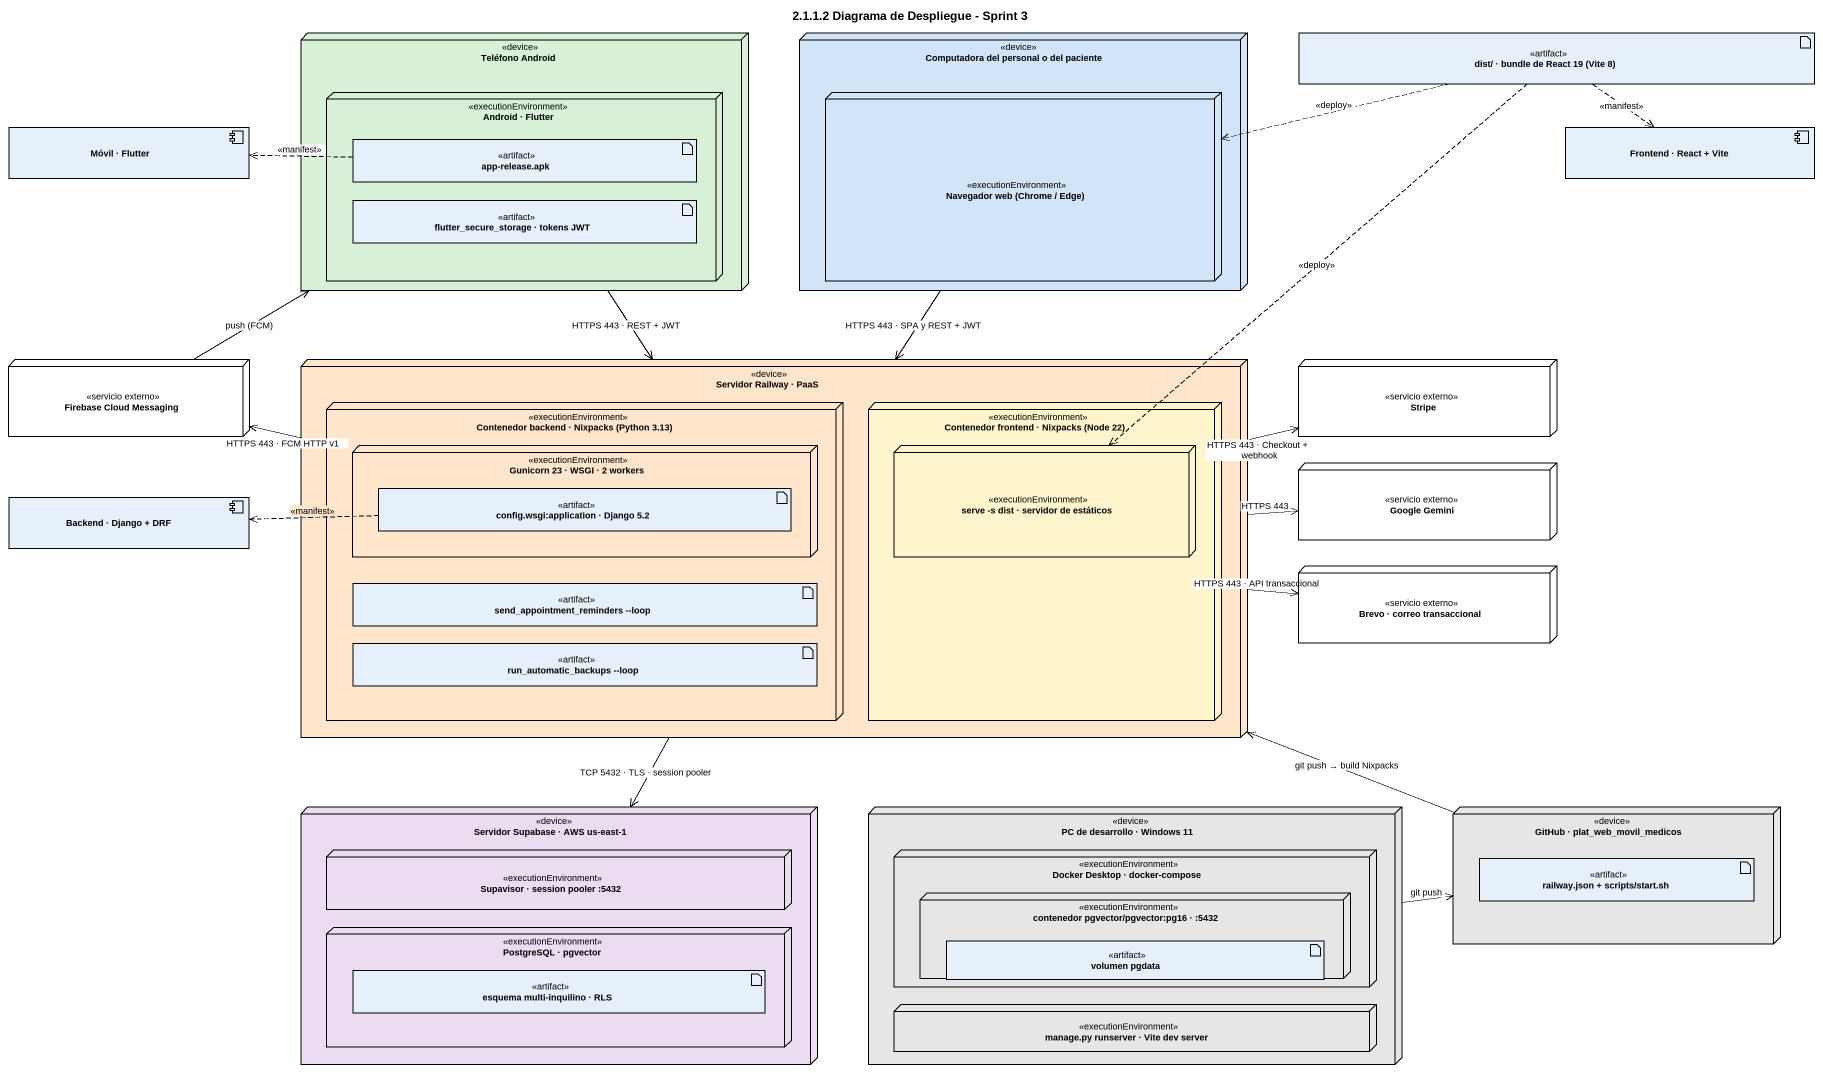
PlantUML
@startuml
title 2.1.1.2 Diagrama de Despliegue - Sprint 3
node "Teléfono Android" as Teléfono_Android <<device>> #D8F0D8 {
  node "Android · Flutter" as Android_Flutter <<executionEnvironment>> #D8F0D8 {
    artifact "app-release.apk" as app_release_apk <<artifact>>
    artifact "flutter_secure_storage · tokens JWT" as flutter_secure_storage <<artifact>>
  }
}
node "Computadora del personal o del paciente" as Computadora_del_personal_o <<device>> #D2E4F7 {
  node "Navegador web (Chrome / Edge)" as Navegador_web_Chrome_Edge <<executionEnvironment>> #D2E4F7
}
artifact "dist/ · bundle de React 19 (Vite 8)" as dist_bundle_de_React_19 <<artifact>>
component "Móvil · Flutter" as Móvil_Flutter
component "Frontend · React + Vite" as Frontend_React_Vite
node "Firebase Cloud Messaging" as Firebase_Cloud_Messaging <<servicio externo>> #FFFFFF
node "Servidor Railway · PaaS" as Servidor_Railway_PaaS <<device>> #FFE5CC {
  node "Contenedor backend · Nixpacks (Python 3.13)" as Contenedor_backend_Nixpacks <<executionEnvironment>> #FFE5CC {
    node "Gunicorn 23 · WSGI · 2 workers" as Gunicorn_23_WSGI_2_workers <<executionEnvironment>> #FFE5CC {
      artifact "config.wsgi:application · Django 5.2" as config_wsgi_application <<artifact>>
    }
    artifact "send_appointment_reminders --loop" as send_appointment_reminders <<artifact>>
    artifact "run_automatic_backups --loop" as run_automatic_backups_loop <<artifact>>
  }
  node "Contenedor frontend · Nixpacks (Node 22)" as Contenedor_frontend <<executionEnvironment>> #FFF5CC {
    node "serve -s dist · servidor de estáticos" as serve_s_dist_servidor_de <<executionEnvironment>> #FFF5CC
  }
}
node Stripe <<servicio externo>> #FFFFFF
node "Google Gemini" as Google_Gemini <<servicio externo>> #FFFFFF
component "Backend · Django + DRF" as Backend_Django_DRF
node "Brevo · correo transaccional" as Brevo_correo_transaccional <<servicio externo>> #FFFFFF
node "Servidor Supabase · AWS us-east-1" as Servidor_Supabase_AWS_us <<device>> #ECDCF2 {
  node "Supavisor · session pooler :5432" as Supavisor_session_pooler <<executionEnvironment>> #ECDCF2
  node "PostgreSQL · pgvector" as PostgreSQL_pgvector <<executionEnvironment>> #ECDCF2 {
    artifact "esquema multi-inquilino · RLS" as esquema_multi_inquilino_RLS <<artifact>>
  }
}
node "PC de desarrollo · Windows 11" as PC_de_desarrollo_Windows_11 <<device>> #E6E6E6 {
  node "Docker Desktop · docker-compose" as Docker_Desktop_docker <<executionEnvironment>> #E6E6E6 {
    node "contenedor pgvector/pgvector:pg16 · :5432" as contenedor_pgvector <<executionEnvironment>> #E6E6E6 {
      artifact "volumen pgdata" as volumen_pgdata <<artifact>>
    }
  }
  node "manage.py runserver · Vite dev server" as manage_py_runserver_Vite <<executionEnvironment>> #E6E6E6
}
node "GitHub · plat_web_movil_medicos" as GitHub_plat_web_movil <<device>> #E6E6E6 {
  artifact "railway.json + scripts/start.sh" as railway_json_scripts_start <<artifact>>
}
Teléfono_Android --> Servidor_Railway_PaaS : HTTPS 443 · REST + JWT
Computadora_del_personal_o --> Servidor_Railway_PaaS : HTTPS 443 · SPA y REST + JWT
dist_bundle_de_React_19 .left.> Navegador_web_Chrome_Edge : <<deploy>>
dist_bundle_de_React_19 ..> Frontend_React_Vite : <<manifest>>
dist_bundle_de_React_19 ..> serve_s_dist_servidor_de : <<deploy>>
app_release_apk .left.> Móvil_Flutter : <<manifest>>
Firebase_Cloud_Messaging -right-> Teléfono_Android : push (FCM)
Servidor_Railway_PaaS -left-> Firebase_Cloud_Messaging : HTTPS 443 · FCM HTTP v1
Servidor_Railway_PaaS -right-> Stripe : HTTPS 443 · Checkout + webhook
Servidor_Railway_PaaS -right-> Google_Gemini : HTTPS 443
Servidor_Railway_PaaS -right-> Brevo_correo_transaccional : HTTPS 443 · API transaccional
Servidor_Railway_PaaS --> Servidor_Supabase_AWS_us : TCP 5432 · TLS · session pooler
config_wsgi_application .left.> Backend_Django_DRF : <<manifest>>
PC_de_desarrollo_Windows_11 -right-> GitHub_plat_web_movil : git push
GitHub_plat_web_movil -left-> Servidor_Railway_PaaS : git push → build Nixpacks
@enduml
